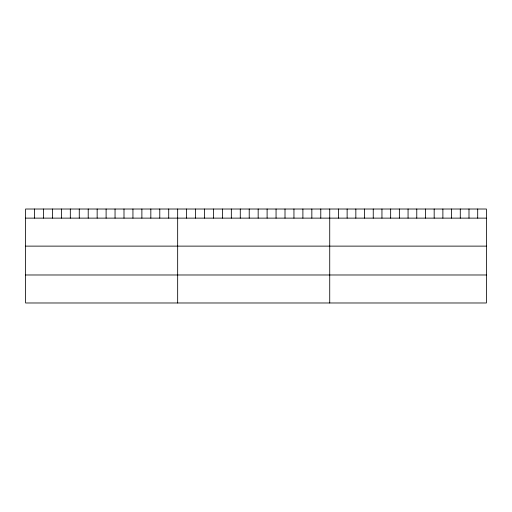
<?xml version="1.0" encoding="UTF-8"?>
<svg xmlns="http://www.w3.org/2000/svg" width="512" height="512" viewBox="0 0 512 512"><rect width="100%" height="100%" fill="white"/><g stroke="black" fill="none" stroke-linecap="round" stroke-linejoin="round"><path stroke-width="0.77" d="M486.4 218.125L486.4 302.982L25.6 302.982L25.6 209.018L486.4 209.018L486.4 218.125L25.6 218.125M25.6 246.125L486.4 246.125M25.6 274.982L486.4 274.982M477.696 209.018L477.696 218.125M468.992 209.018L468.992 218.125M460.288 209.018L460.288 218.125M451.584 209.018L451.584 218.125M442.88 209.018L442.88 218.125M434.176 209.018L434.176 218.125M425.472 209.018L425.472 218.125M416.768 209.018L416.768 218.125M408.064 209.018L408.064 218.125M399.36 209.018L399.36 218.125M390.656 209.018L390.656 218.125M381.952 209.018L381.952 218.125M373.248 209.018L373.248 218.125M364.544 209.018L364.544 218.125M355.84 209.018L355.84 218.125M347.136 209.018L347.136 218.125M338.432 209.018L338.432 218.125M329.728 209.018L329.728 302.982M320.781 209.018L320.781 218.125M311.84 209.018L311.84 218.125M302.893 209.018L302.893 218.125M293.946 209.018L293.946 218.125M285.005 209.018L285.005 218.125M276.058 209.018L276.058 218.125M267.11 209.018L267.11 218.125M258.17 209.018L258.17 218.125M249.222 209.018L249.222 218.125M240.282 209.018L240.282 218.125M231.334 209.018L231.334 218.125M222.387 209.018L222.387 218.125M213.446 209.018L213.446 218.125M204.499 209.018L204.499 218.125M195.552 209.018L195.552 218.125M186.611 209.018L186.611 218.125M177.664 209.018L177.664 302.982M168.717 209.018L168.717 218.125M159.776 209.018L159.776 218.125M150.829 209.018L150.829 218.125M141.882 209.018L141.882 218.125M132.941 209.018L132.941 218.125M123.994 209.018L123.994 218.125M115.046 209.018L115.046 218.125M106.106 209.018L106.106 218.125M97.158 209.018L97.158 218.125M88.218 209.018L88.218 218.125M79.27 209.018L79.27 218.125M70.323 209.018L70.323 218.125M61.382 209.018L61.382 218.125M52.435 209.018L52.435 218.125M43.488 209.018L43.488 218.125M34.547 209.018L34.547 218.125"/></g></svg>
